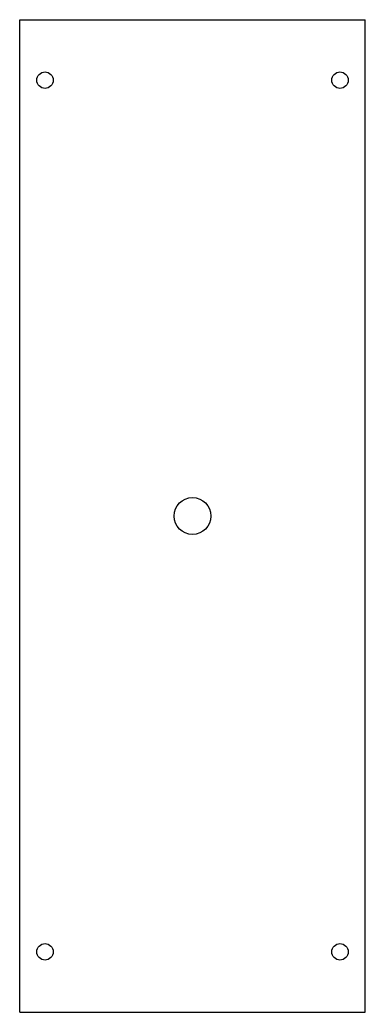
# Model space of a CAD drawing. Header units: millimetres. Extents: x -37 to 66, y -296 to 0.
import ezdxf

# ---------------------------------------------------------------- set-up
doc = ezdxf.new("R2010")
doc.units = ezdxf.units.MM

msp = doc.modelspace()

# ---------------------------------------------------------------- linework, layer by layer
at = {"color": 7, "linetype": 'Continuous', "lineweight": 25}
for p, q in [((-36.8, -296), (-36.8, 0)), ((-36.8, 0), (66.16, 0)), ((66.16, -296), (66.16, 0)), ((-36.8, -296), (66.16, -296))]:
    msp.add_line(p, q, dxfattribs=at)
for centre, radius in [((-29.3, -18), 2.45), ((58.66, -18), 2.45), ((14.68, -148), 5.5), ((-29.3, -278), 2.45), ((58.66, -278), 2.45)]:
    msp.add_circle(centre, radius, dxfattribs=at)

doc.saveas('drawing.dxf')
